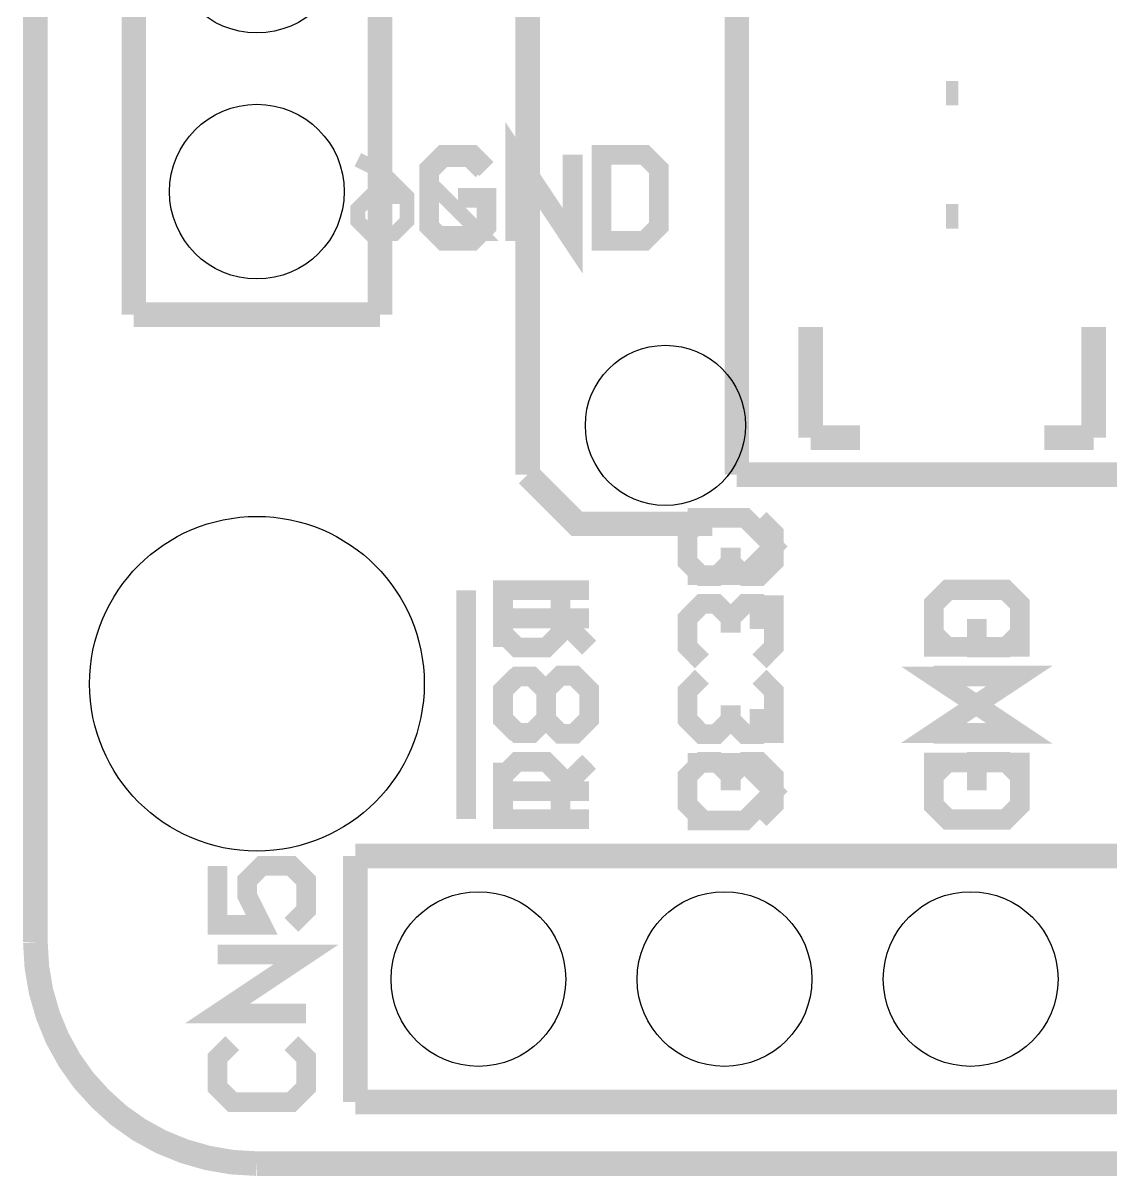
# Model space of a CAD drawing. Extents: x -0.81 to 1.58, y -0.19 to 3.
# Drawn here: x -0.81 to -0.368, y -0.19 to 0.2785 of the extents above; entities that cross this region are included whole.
import ezdxf

# ---------------------------------------------------------------- set-up
doc = ezdxf.new("R2010")
doc.units = 0
doc.layers.get('0').update_dxf_attribs({"linetype": 'CONTINUOUS'})
for name, color, linetype in [('MIKROMEDIAFORDSPIC33EP_V100_GM1', 12, 'CONTINUOUS'), ('MIKROMEDIAFORPIC32_V110_GBO', 3, 'CONTINUOUS'), ('MIKROMEDIAFORPIC32_V110_GBS', 5, 'CONTINUOUS'), ('MIKROMEDIAFORPIC32_V110_GKO', 9, 'CONTINUOUS'), ('MIKROMEDIAFORPIC32_V110_GTO', 11, 'CONTINUOUS')]:
    doc.layers.add(name, color=color, linetype=linetype)

# ---------------------------------------------------------------- blocks, each defined once
blk = doc.blocks.new('ROUND_208')
blk.add_circle((0, 0), 0.03255)
blk = doc.blocks.new('ROUND_209')
blk.add_circle((0, 0), 0.0355)
blk = doc.blocks.new('ROUND_213')
blk.add_circle((0, 0), 0.068)

msp = doc.modelspace()

# ---------------------------------------------------------------- linework, layer by layer
at = {"layer": 'MIKROMEDIAFORDSPIC33EP_V100_GM1', "const_width": 0.01}
for points in [[(-0.605, 0.095), (-0.605, 2.825)], [(-0.52, 0.095), (-0.52, 0.515)], [(-0.605, 0.095), (-0.585, 0.075), (-0.53, 0.075)], [(-0.52, 0.095), (-0.22, 0.095)]]:
    msp.add_lwpolyline(points, dxfattribs=at)
at = {"layer": 'MIKROMEDIAFORPIC32_V110_GBO'}
for points, const_width in [([(-0.674, 0.223), (-0.664, 0.218), (-0.654, 0.208), (-0.654, 0.198), (-0.659, 0.193), (-0.669, 0.193), (-0.674, 0.198), (-0.674, 0.203), (-0.669, 0.208), (-0.654, 0.208)], 0.006), ([(-0.644, 0.193), (-0.624, 0.193), (-0.644, 0.213), (-0.644, 0.218), (-0.639, 0.223), (-0.629, 0.223), (-0.624, 0.218)], 0.006), ([(-0.5342, 0.077), (-0.54, 0.0712), (-0.54, 0.0595), (-0.5342, 0.0537), (-0.5283, 0.0537), (-0.5225, 0.0595), (-0.5225, 0.0653), (-0.5225, 0.0595), (-0.5167, 0.0537), (-0.5108, 0.0537), (-0.505, 0.0595), (-0.505, 0.0712), (-0.5108, 0.077)], 0.008), ([(-0.63, -0.042), (-0.63, 0.048)], 0.008), ([(-0.58, 0.048), (-0.615, 0.048), (-0.615, 0.0305), (-0.6092, 0.0247), (-0.5975, 0.0247), (-0.5917, 0.0305), (-0.5917, 0.048)], 0.008), ([(-0.4342, 0.0247), (-0.44, 0.0305), (-0.44, 0.0422), (-0.4342, 0.048), (-0.4108, 0.048), (-0.405, 0.0422), (-0.405, 0.0305), (-0.4108, 0.0247), (-0.4225, 0.0247), (-0.4225, 0.0363)], 0.008), ([(-0.505, 0.042), (-0.5108, 0.042), (-0.5108, 0.0362), (-0.505, 0.0362), (-0.505, 0.042)], 0.008), ([(-0.5917, 0.0363), (-0.58, 0.0247)], 0.008), ([(-0.6092, -0.0103), (-0.615, -0.0045), (-0.615, 0.0072), (-0.6092, 0.013), (-0.6033, 0.013), (-0.5975, 0.0072), (-0.5975, -0.0045), (-0.5917, -0.0103), (-0.5858, -0.0103), (-0.58, -0.0045), (-0.58, 0.0072), (-0.5858, 0.013)], 0.008), ([(-0.5342, 0.0129), (-0.54, 0.007), (-0.54, -0.0046), (-0.5342, -0.0105), (-0.5283, -0.0105), (-0.5225, -0.0046), (-0.5225, 0.0012), (-0.5225, -0.0046), (-0.5167, -0.0105), (-0.5108, -0.0105), (-0.505, -0.0046), (-0.505, 0.007), (-0.5108, 0.0129)], 0.008), ([(-0.405, 0.013), (-0.44, 0.013), (-0.405, -0.0103), (-0.44, -0.0103)], 0.008), ([(-0.615, -0.022), (-0.615, -0.0453), (-0.615, -0.0336), (-0.58, -0.0336)], 0.008), ([(-0.54, -0.0221), (-0.5167, -0.0221), (-0.505, -0.0338), (-0.5167, -0.0455), (-0.54, -0.0455)], 0.008), ([(-0.44, -0.022), (-0.405, -0.022), (-0.405, -0.0395), (-0.4108, -0.0453), (-0.4342, -0.0453), (-0.44, -0.0395), (-0.44, -0.022)], 0.008)]:
    msp.add_lwpolyline(points, dxfattribs=dict(at, const_width=const_width))
at = {"layer": 'MIKROMEDIAFORPIC32_V110_GKO', "const_width": 0.01}
for points in [[(-0.805, -0.095), (-0.805, 2.91)], [(-0.805, -0.095), (-0.8044, -0.1051), (-0.8027, -0.115), (-0.7999, -0.1247), (-0.7961, -0.134), (-0.7912, -0.1429), (-0.7854, -0.1511), (-0.7786, -0.1586), (-0.7711, -0.1654), (-0.7629, -0.1712), (-0.754, -0.1761), (-0.7447, -0.1799), (-0.735, -0.1827), (-0.7251, -0.1844), (-0.715, -0.185)], [(-0.715, -0.185), (0.585, -0.185)]]:
    msp.add_lwpolyline(points, dxfattribs=at)
at = {"layer": 'MIKROMEDIAFORPIC32_V110_GTO'}
for points, const_width in [([(-0.765, 2.76), (-0.765, 0.16)], 0.01), ([(-0.665, 0.16), (-0.665, 2.76)], 0.01), ([(-0.435, 0.25), (-0.43, 0.25)], 0.01), ([(-0.61, 0.19), (-0.61, 0.225), (-0.5867, 0.19), (-0.5867, 0.225)], 0.008), ([(-0.6217, 0.2192), (-0.6275, 0.225), (-0.6392, 0.225), (-0.645, 0.2192), (-0.645, 0.1958), (-0.6392, 0.19), (-0.6275, 0.19), (-0.6217, 0.1958), (-0.6217, 0.2075), (-0.6333, 0.2075)], 0.008), ([(-0.575, 0.225), (-0.575, 0.19), (-0.5575, 0.19), (-0.5517, 0.1958), (-0.5517, 0.2192), (-0.5575, 0.225), (-0.575, 0.225)], 0.008), ([(-0.435, 0.2), (-0.43, 0.2)], 0.01), ([(-0.765, 0.16), (-0.665, 0.16)], 0.01), ([(-0.49, 0.11), (-0.49, 0.155)], 0.01), ([(-0.375, 0.11), (-0.375, 0.155)], 0.01), ([(-0.49, 0.11), (-0.47, 0.11)], 0.01), ([(-0.395, 0.11), (-0.375, 0.11)], 0.01), ([(-0.54, 0.0541), (-0.5167, 0.0541), (-0.505, 0.0658), (-0.5167, 0.0775), (-0.54, 0.0775)], 0.008), ([(-0.615, 0.025), (-0.615, 0.0483), (-0.615, 0.0366), (-0.58, 0.0366)], 0.008), ([(-0.44, 0.025), (-0.405, 0.025), (-0.405, 0.0425), (-0.4108, 0.0483), (-0.4342, 0.0483), (-0.44, 0.0425), (-0.44, 0.025)], 0.008), ([(-0.63, -0.045), (-0.63, 0.045)], 0.008), ([(-0.5342, 0.0191), (-0.54, 0.025), (-0.54, 0.0366), (-0.5342, 0.0425), (-0.5283, 0.0425), (-0.5225, 0.0366), (-0.5225, 0.0308), (-0.5225, 0.0366), (-0.5167, 0.0425), (-0.5108, 0.0425), (-0.505, 0.0366), (-0.505, 0.025), (-0.5108, 0.0191)], 0.008), ([(-0.6092, 0.0133), (-0.615, 0.0075), (-0.615, -0.0042), (-0.6092, -0.01), (-0.6033, -0.01), (-0.5975, -0.0042), (-0.5975, 0.0075), (-0.5917, 0.0133), (-0.5858, 0.0133), (-0.58, 0.0075), (-0.58, -0.0042), (-0.5858, -0.01)], 0.008), ([(-0.405, -0.01), (-0.44, -0.01), (-0.405, 0.0133), (-0.44, 0.0133)], 0.008), ([(-0.505, -0.01), (-0.5108, -0.01), (-0.5108, -0.0042), (-0.505, -0.0042), (-0.505, -0.01)], 0.008), ([(-0.58, -0.045), (-0.615, -0.045), (-0.615, -0.0275), (-0.6092, -0.0217), (-0.5975, -0.0217), (-0.5917, -0.0275), (-0.5917, -0.045)], 0.008), ([(-0.5917, -0.0333), (-0.58, -0.0217)], 0.008), ([(-0.5342, -0.045), (-0.54, -0.0392), (-0.54, -0.0275), (-0.5342, -0.0217), (-0.5283, -0.0217), (-0.5225, -0.0275), (-0.5225, -0.0333), (-0.5225, -0.0275), (-0.5167, -0.0217), (-0.5108, -0.0217), (-0.505, -0.0275), (-0.505, -0.0392), (-0.5108, -0.045)], 0.008), ([(-0.4342, -0.0217), (-0.44, -0.0275), (-0.44, -0.0392), (-0.4342, -0.045), (-0.4108, -0.045), (-0.405, -0.0392), (-0.405, -0.0275), (-0.4108, -0.0217), (-0.4225, -0.0217), (-0.4225, -0.0333)], 0.008), ([(-0.675, -0.06), (-0.075, -0.06)], 0.01), ([(-0.675, -0.16), (-0.675, -0.06)], 0.01), ([(-0.675, -0.16), (-0.075, -0.16), (-0.075, -0.06)], 0.01), ([(-0.731, -0.064), (-0.731, -0.088), (-0.713, -0.088), (-0.719, -0.076), (-0.719, -0.07), (-0.713, -0.064), (-0.701, -0.064), (-0.695, -0.07), (-0.695, -0.082), (-0.701, -0.088)], 0.008), ([(-0.695, -0.124), (-0.731, -0.124), (-0.695, -0.1), (-0.731, -0.1)], 0.008), ([(-0.725, -0.136), (-0.731, -0.142), (-0.731, -0.154), (-0.725, -0.16), (-0.701, -0.16), (-0.695, -0.154), (-0.695, -0.142), (-0.701, -0.136)], 0.008)]:
    msp.add_lwpolyline(points, dxfattribs=dict(at, const_width=const_width))

# ---------------------------------------------------------------- block references
at = {"layer": 'MIKROMEDIAFORPIC32_V110_GBS'}
for name, p in [('ROUND_209', (-0.715, 0.31)), ('ROUND_209', (-0.715, 0.21)), ('ROUND_208', (-0.549, 0.115)), ('ROUND_213', (-0.715, 0.01)), ('ROUND_209', (-0.625, -0.11)), ('ROUND_209', (-0.525, -0.11)), ('ROUND_209', (-0.425, -0.11))]:
    msp.add_blockref(name, p, dxfattribs=at)

doc.saveas('drawing.dxf')
